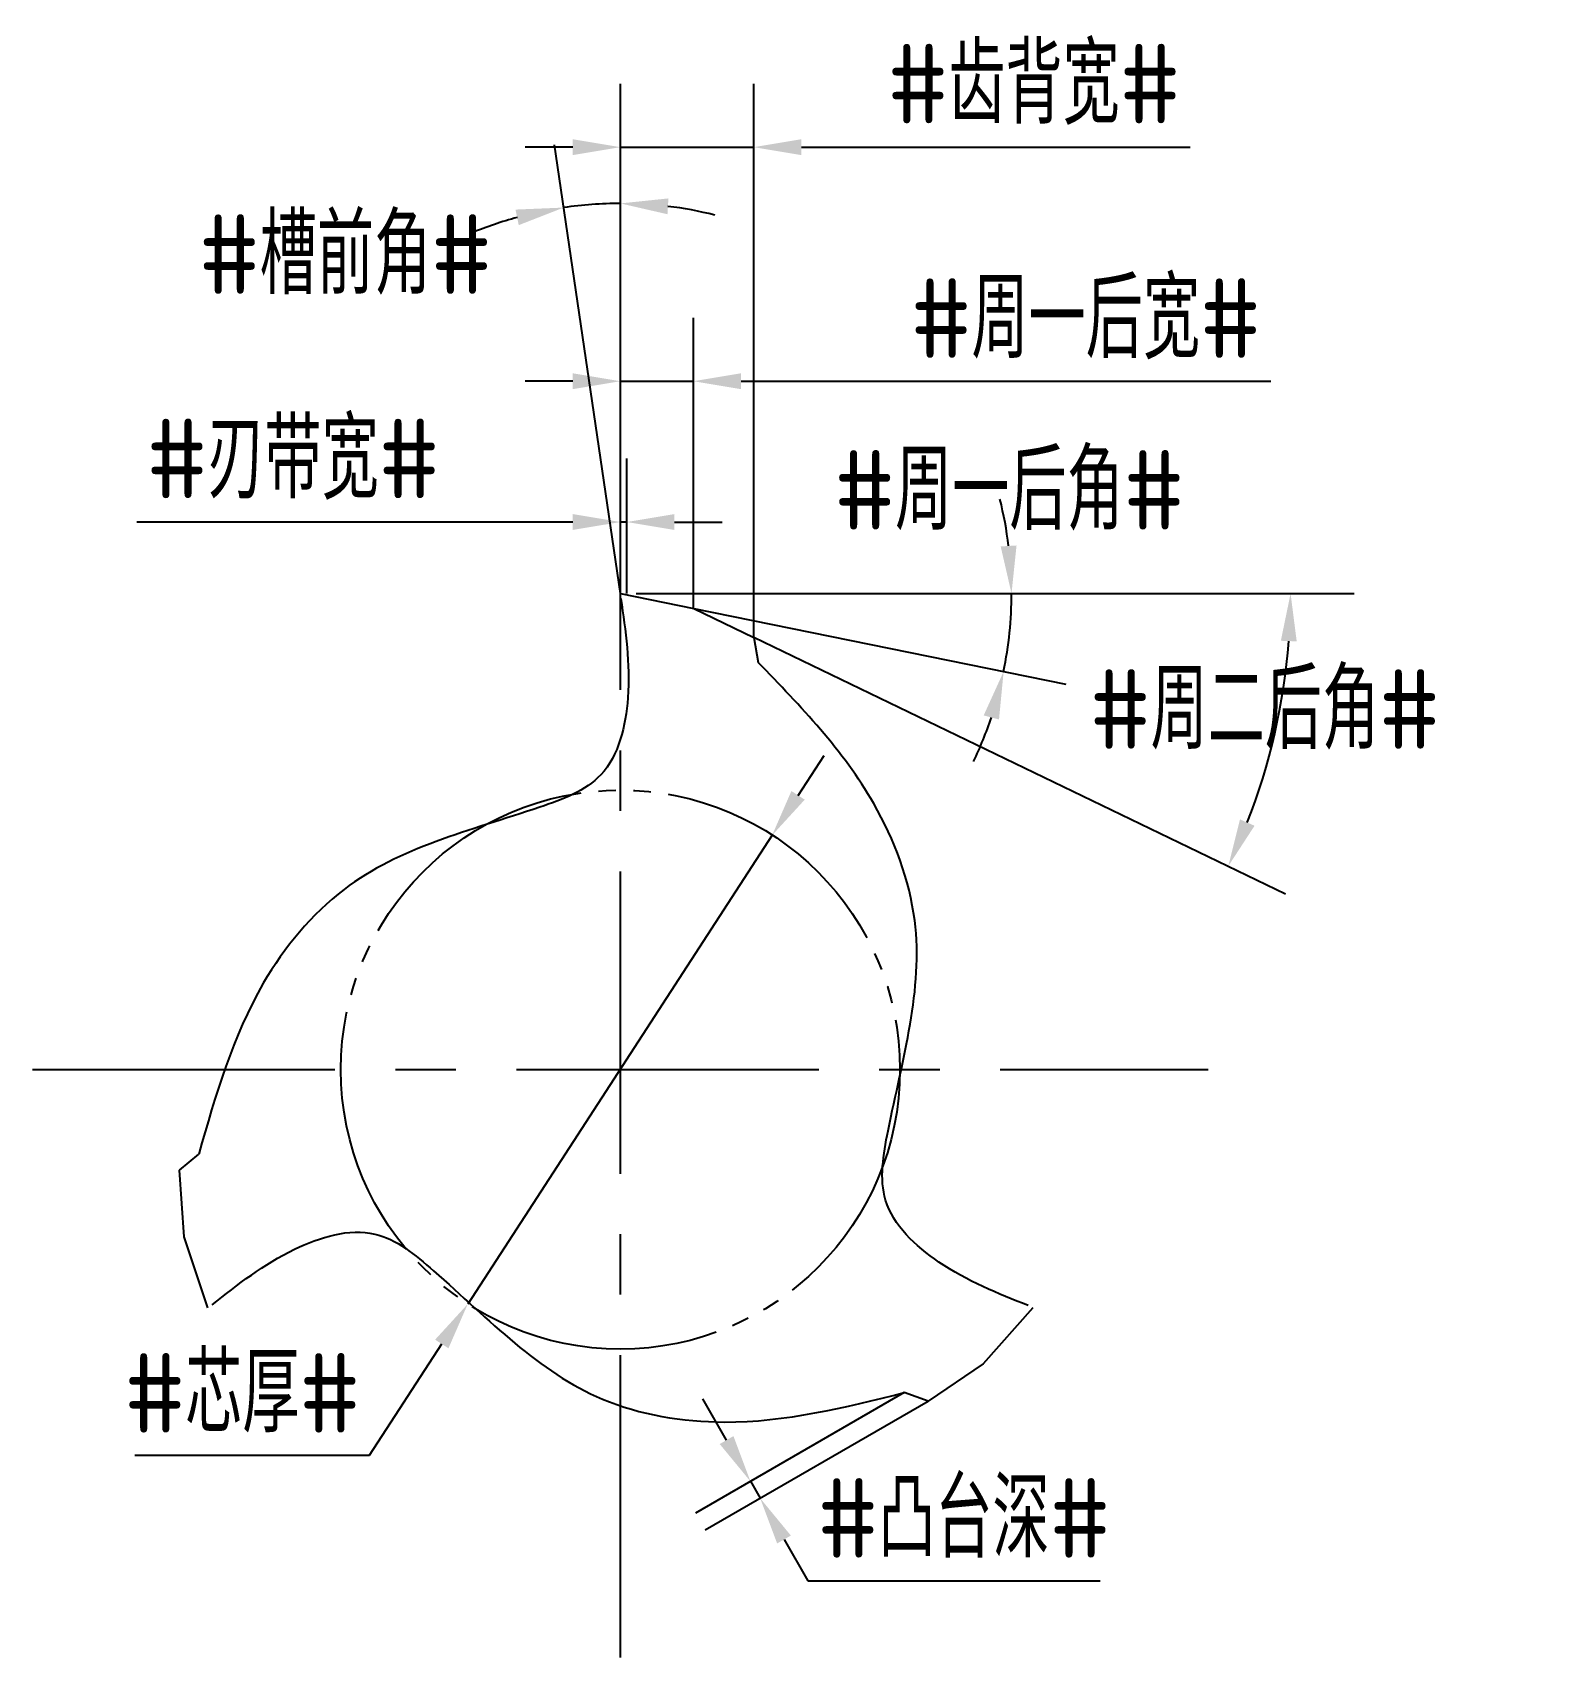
# Model space of a CAD drawing. Header units: millimetres. Extents: x -223.8 to -176.2, y 62.4 to 113.6.
import ezdxf

# ---------------------------------------------------------------- set-up
doc = ezdxf.new("R2010")
doc.units = ezdxf.units.MM
for name, pattern in [('ACAD_ISO04W100', [30, 24, -3, 0, -3]), ('CENTER', [50.8, 31.75, -6.35, 6.35, -6.35]), ('JIS_09_08', [10.75, 8, -0.55, 0.55, -0.55, 0.55, -0.55])]:
    doc.linetypes.add(name, pattern=pattern)
for name, color, linetype in [('中心线', 2, 'ACAD_ISO04W100'), ('标注', 7, 'Continuous'), ('虚线轮廓', 1, 'Continuous'), ('轮廓', 4, 'Continuous')]:
    doc.layers.add(name, color=color, linetype=linetype)
doc.styles.add('CFST0', font='gbenor.shx', dxfattribs={"bigfont": 'gbcbig.shx'})
doc.dimstyles.new('TYToolDesignC1-1', dxfattribs={"dimtxt": 2.5, "dimasz": 1.5, "dimexe": 2, "dimexo": 0, "dimtad": 1, "dimtoh": 1, "dimdec": 3, "dimdsep": 46, "dimtxsty": 'CFST0', "dimcen": 2.502, "dimclrd": 3, "dimclre": 3, "dimclrt": 3, "dimazin": 2, "dimtfac": 1, "dimtdec": 3, "dimtmove": 0, "dimatfit": 3, "dimfxl": 1, "dimarcsym": 0})

# ---------------------------------------------------------------- blocks, each defined once
blk = doc.blocks.new('*D9')
at = {"layer": 'Defpoints', "color": 0, "transparency": 16777216}
for p in [(-200.465, 88.35), (-210.053, 73.583)]:
    blk.add_point(p, dxfattribs=at)
at = {"layer": '标注', "color": 3, "lineweight": -2, "transparency": 16777216}
for p, q in [((-199.648, 89.608), (-198.831, 90.866)), ((-200.465, 88.35), (-210.053, 73.583)), ((-213.146, 68.819), (-210.87, 72.325)), ((-220.536, 68.819), (-213.146, 68.819))]:
    blk.add_line(p, q, dxfattribs=at)
at = {"layer": '标注', "color": 3, "transparency": 16777216}
for points in [[(-199.858, 89.744), (-199.438, 89.472), (-200.465, 88.35)], [(-211.08, 72.461), (-210.66, 72.189), (-210.053, 73.583)]]:
    blk.add_solid(points, dxfattribs=at)
at = {"layer": '标注', "color": 3, "transparency": 16777216, "insert": (-217.153, 70.777), "char_height": 2.5, "attachment_point": 5, "style": 'CFST0'}
blk.add_mtext('#芯厚#', dxfattribs=at)
blk = doc.blocks.new('*D7')
at = {"layer": 'Defpoints', "color": 0, "transparency": 16777216}
for p in [(-205.841, 108.239), (-205.244, 95.966), (-205.244, 95.966), (-205.244, 95.026), (-204.984, 94.196)]:
    blk.add_point(p, dxfattribs=at)
at = {"layer": '标注', "color": 3, "lineweight": -2, "transparency": 16777216}
for q in [(-207.32, 110.102), (-205.244, 110.254)]:
    blk.add_line((-205.244, 95.966), q, dxfattribs=at)
for start, end in [(90, 98.3566), (76.0022, 83.0011), (105.3555, 112.3544)]:
    blk.add_arc((-205.244, 95.966), 12.287, start, end, dxfattribs=at)
at = {"layer": '标注', "color": 3, "transparency": 16777216}
for points in [[(-208.549, 108.06), (-208.446, 107.57), (-207.03, 108.123)], [(-203.762, 107.913), (-203.732, 108.412), (-205.244, 108.254)]]:
    blk.add_solid(points, dxfattribs=at)
at = {"layer": '标注', "color": 3, "transparency": 16777216, "insert": (-213.907, 106.638), "char_height": 2.5, "attachment_point": 5, "style": 'CFST0'}
blk.add_mtext('#槽前角#', dxfattribs=at)
blk = doc.blocks.new('*D4')
at = {"layer": 'Defpoints', "color": 0, "transparency": 16777216}
for p in [(-205.244, 95.966), (-205.244, 95.966), (-204.744, 95.966), (-202.934, 95.496), (-193.035, 94.323)]:
    blk.add_point(p, dxfattribs=at)
at = {"layer": '标注', "color": 3, "lineweight": -2, "transparency": 16777216}
for p, q in [((-204.744, 95.966), (-190.925, 95.966)), ((-202.934, 95.496), (-191.213, 93.112))]:
    blk.add_line(p, q, dxfattribs=at)
for start, end in [(6.981, 13.962), (348.4994, 360), (334.5374, 341.5184)]:
    blk.add_arc((-205.244, 95.966), 12.319, start, end, dxfattribs=at)
at = {"layer": '标注', "color": 3, "transparency": 16777216}
for points in [[(-192.767, 97.479), (-193.266, 97.448), (-192.925, 95.966)], [(-193.802, 92.126), (-193.319, 91.997), (-193.173, 93.51)]]:
    blk.add_solid(points, dxfattribs=at)
at = {"layer": '标注', "color": 3, "transparency": 16777216, "insert": (-192.994, 99.212), "char_height": 2.5, "attachment_point": 5, "style": 'CFST0'}
blk.add_mtext('#周一后角#', dxfattribs=at)
blk = doc.blocks.new('*D3')
at = {"layer": 'Defpoints', "color": 0, "transparency": 16777216}
for p in [(-203.904, 95.966), (-203.904, 95.966), (-203.244, 95.966), (-201.044, 94.586), (-184.357, 93.015)]:
    blk.add_point(p, dxfattribs=at)
at = {"layer": '标注', "color": 3, "lineweight": -2, "transparency": 16777216}
for p, q in [((-203.244, 95.966), (-182.135, 95.966)), ((-201.044, 94.586), (-184.298, 86.506))]:
    blk.add_line(p, q, dxfattribs=at)
blk.add_arc((-203.904, 95.966), 19.769, 338.5904, 355.6515, dxfattribs=at)
at = {"layer": '标注', "color": 3, "transparency": 16777216}
for points in [[(-184.442, 94.477), (-183.942, 94.458), (-184.135, 95.966)], [(-185.27, 88.65), (-185.728, 88.85), (-186.099, 87.375)]]:
    blk.add_solid(points, dxfattribs=at)
at = {"layer": '标注', "color": 3, "transparency": 16777216, "insert": (-184.946, 92.307), "char_height": 2.5, "attachment_point": 5, "style": 'CFST0'}
blk.add_mtext('#周二后角#', dxfattribs=at)
blk = doc.blocks.new('*D5')
at = {"layer": 'Defpoints', "color": 0, "transparency": 16777216}
for p in [(-202.944, 102.653), (-205.244, 95.966), (-202.944, 95.496)]:
    blk.add_point(p, dxfattribs=at)
at = {"layer": '标注', "color": 3, "lineweight": -2, "transparency": 16777216}
for p, q in [((-205.244, 95.966), (-205.244, 104.653)), ((-202.944, 95.496), (-202.944, 104.653)), ((-206.744, 102.653), (-208.244, 102.653)), ((-205.244, 102.653), (-202.944, 102.653)), ((-201.444, 102.653), (-184.759, 102.653))]:
    blk.add_line(p, q, dxfattribs=at)
at = {"layer": '标注', "color": 3, "transparency": 16777216}
for points in [[(-206.744, 102.903), (-206.744, 102.403), (-205.244, 102.653)], [(-201.444, 102.903), (-201.444, 102.403), (-202.944, 102.653)]]:
    blk.add_solid(points, dxfattribs=at)
at = {"layer": '标注', "color": 3, "transparency": 16777216, "insert": (-190.586, 104.611), "char_height": 2.5, "attachment_point": 5, "style": 'CFST0'}
blk.add_mtext('#周一后宽#', dxfattribs=at)
blk = doc.blocks.new('*D6')
at = {"layer": 'Defpoints', "color": 0, "transparency": 16777216}
for p in [(-201.044, 110.026), (-205.244, 95.966), (-201.044, 94.586)]:
    blk.add_point(p, dxfattribs=at)
at = {"layer": '标注', "color": 3, "lineweight": -2, "transparency": 16777216}
for p, q in [((-205.244, 95.966), (-205.244, 112.026)), ((-201.044, 94.586), (-201.044, 112.026)), ((-206.744, 110.026), (-208.244, 110.026)), ((-205.244, 110.026), (-201.044, 110.026)), ((-199.544, 110.026), (-187.301, 110.026))]:
    blk.add_line(p, q, dxfattribs=at)
at = {"layer": '标注', "color": 3, "transparency": 16777216}
for points in [[(-206.744, 110.276), (-206.744, 109.776), (-205.244, 110.026)], [(-199.544, 110.276), (-199.544, 109.776), (-201.044, 110.026)]]:
    blk.add_solid(points, dxfattribs=at)
at = {"layer": '标注', "color": 3, "transparency": 16777216, "insert": (-192.218, 111.998), "char_height": 2.5, "attachment_point": 5, "style": 'CFST0'}
blk.add_mtext('#齿背宽#', dxfattribs=at)
blk = doc.blocks.new('*D8')
at = {"layer": 'Defpoints', "color": 0, "transparency": 16777216}
for p in [(-205.044, 98.218), (-205.244, 95.966), (-205.044, 95.966)]:
    blk.add_point(p, dxfattribs=at)
at = {"layer": '标注', "color": 3, "lineweight": -2, "transparency": 16777216}
for p, q in [((-205.244, 95.966), (-205.244, 100.218)), ((-205.044, 95.966), (-205.044, 100.218)), ((-206.744, 98.218), (-220.472, 98.218)), ((-205.044, 98.218), (-205.244, 98.218)), ((-203.544, 98.218), (-202.044, 98.218))]:
    blk.add_line(p, q, dxfattribs=at)
at = {"layer": '标注', "color": 3, "transparency": 16777216}
for points in [[(-206.744, 98.468), (-206.744, 97.968), (-205.244, 98.218)], [(-203.544, 98.468), (-203.544, 97.968), (-205.044, 98.218)]]:
    blk.add_solid(points, dxfattribs=at)
at = {"layer": '标注', "color": 3, "transparency": 16777216, "insert": (-215.555, 100.19), "char_height": 2.5, "attachment_point": 5, "style": 'CFST0'}
blk.add_mtext('#刃带宽#', dxfattribs=at)
blk = doc.blocks.new('*D10')
at = {"layer": 'Defpoints', "color": 0, "transparency": 16777216}
for p in [(-196.304, 70.796), (-195.554, 70.516), (-200.841, 67.464)]:
    blk.add_point(p, dxfattribs=at)
at = {"layer": '标注', "color": 3, "lineweight": -2, "transparency": 16777216}
for p, q in [((-196.304, 70.796), (-202.882, 66.999)), ((-201.9, 69.298), (-202.65, 70.597)), ((-195.554, 70.516), (-202.573, 66.464)), ((-201.15, 67.999), (-200.841, 67.464)), ((-200.091, 66.165), (-199.341, 64.866)), ((-199.341, 64.866), (-190.132, 64.866))]:
    blk.add_line(p, q, dxfattribs=at)
at = {"layer": '标注', "color": 3, "transparency": 16777216}
for points in [[(-201.683, 69.423), (-202.116, 69.173), (-201.15, 67.999)], [(-199.875, 66.29), (-200.308, 66.04), (-200.841, 67.464)]]:
    blk.add_solid(points, dxfattribs=at)
at = {"layer": '标注', "color": 3, "transparency": 16777216, "insert": (-194.424, 66.837), "char_height": 2.5, "attachment_point": 5, "style": 'CFST0'}
blk.add_mtext('#凸台深#', dxfattribs=at)

msp = doc.modelspace()

# ---------------------------------------------------------------- linework, layer by layer
at = {"layer": '中心线', "linetype": 'CENTER', "ltscale": 0.3}
for p, q in [((-205.244, 62.4484), (-205.244, 99.4845)), ((-223.762, 80.9665), (-186.7259, 80.9665))]:
    msp.add_line(p, q, dxfattribs=at)
at = {"layer": '虚线轮廓', "color": 7, "linetype": 'JIS_09_08'}
msp.add_circle((-205.244, 80.9665), 8.8047, dxfattribs=at)
at = {"layer": '轮廓', "linetype": 'Continuous'}
for p, q in [((-205.244, 95.9665), (-202.933, 95.4986)), ((-202.933, 95.4986), (-201.044, 94.5839)), ((-218.9846, 75.7018), (-219.137, 77.795)), ((-218.2343, 73.4665), (-218.9846, 75.7018)), ((-192.2536, 73.4665), (-193.8143, 71.6991)), ((-193.8143, 71.6991), (-195.5509, 70.5204))]:
    msp.add_line(p, q, dxfattribs=at)
at = {"layer": '轮廓'}
for p, q in [((-201.044, 94.5839), (-200.9051, 93.796)), ((-219.137, 77.795), (-218.5242, 78.3093)), ((-195.5509, 70.5204), (-196.3027, 70.7941))]:
    msp.add_line(p, q, dxfattribs=at)
for points in [[(-205.2312, 95.8071), (-205.0111, 92.6821), (-205.8588, 90.2581), (-207.786, 89.2329), (-213.9491, 86.6441), (-216.4919, 83.6862), (-218.5242, 78.3093)], [(-192.398, 73.5351), (-195.2143, 74.907), (-196.8897, 76.8531), (-196.814, 79.0347), (-195.9744, 85.6665), (-197.2647, 89.3475), (-200.9051, 93.796)], [(-218.1027, 73.5572), (-215.5064, 75.3103), (-212.9834, 75.7882), (-211.1319, 74.6317), (-205.8084, 70.5888), (-201.9754, 69.8656), (-196.3027, 70.7941)]]:
    msp.add_spline(points, degree=3, dxfattribs=at)

# ---------------------------------------------------------------- dimensions: what is measured, and where the dimension line sits
at = {"layer": '标注'}
for base, p2, text, picture, middle in [((-201.044, 110.0265), (-201.044, 94.5865), '#齿背宽#', '*D6', (-192.2183, 110.0265)), ((-202.944, 102.6528), (-202.944, 95.4965), '#周一后宽#', '*D5', (-190.5861, 102.6528)), ((-205.044, 98.2184), (-205.044, 95.9665), '#刃带宽#', '*D8', (-215.5548, 98.2184))]:
    dim = msp.add_linear_dim(base=base, p1=(-205.244, 95.9665), p2=p2, text=text, dimstyle='TYToolDesignC1-1', dxfattribs=at)
    dim.commit()
    dim.dimension.update_dxf_attribs({"geometry": picture, "text_midpoint": middle, "dimtype": 160})
for base, line1, line2, text, picture, middle in [((-205.8411, 108.2392), ((-205.244, 95.9665), (-205.244, 95.0265)), ((-205.244, 95.9665), (-204.984, 94.1965)), '#槽前角#', '*D7', (-213.9072, 104.68)), ((-193.0354, 94.3229), ((-205.244, 95.9665), (-202.934, 95.4965)), ((-205.244, 95.9665), (-204.744, 95.9665)), '#周一后角#', '*D4', (-192.9942, 97.2681)), ((-184.3567, 93.0151), ((-203.904, 95.9665), (-201.044, 94.5865)), ((-203.904, 95.9665), (-203.244, 95.9665)), '#周二后角#', '*D3', (-184.9459, 90.3631))]:
    dim = msp.add_angular_dim_2l(base=base, line1=line1, line2=line2, text=text, dimstyle='TYToolDesignC1-1', dxfattribs=at)
    dim.commit()
    dim.dimension.update_dxf_attribs({"geometry": picture, "text_midpoint": middle, "dimtype": 162})
dim = msp.add_diameter_dim_2p(p1=(-200.4649, 88.35), p2=(-210.0531, 73.5829), text='#芯厚#', dimstyle='TYToolDesignC1-1', dxfattribs=at)
dim.commit()
dim.dimension.update_dxf_attribs({"geometry": '*D9', "text_midpoint": (-217.1533, 68.8193), "dimtype": 163})
dim = msp.add_linear_dim(base=(-200.8411, 67.4639), p1=(-196.304, 70.7965), p2=(-195.554, 70.5165), angle=300, text='#凸台深#', dimstyle='TYToolDesignC1-1', dxfattribs=at)
dim.commit()
dim.dimension.update_dxf_attribs({"geometry": '*D10', "text_midpoint": (-194.4238, 64.8658), "dimtype": 160})

doc.saveas('drawing.dxf')
